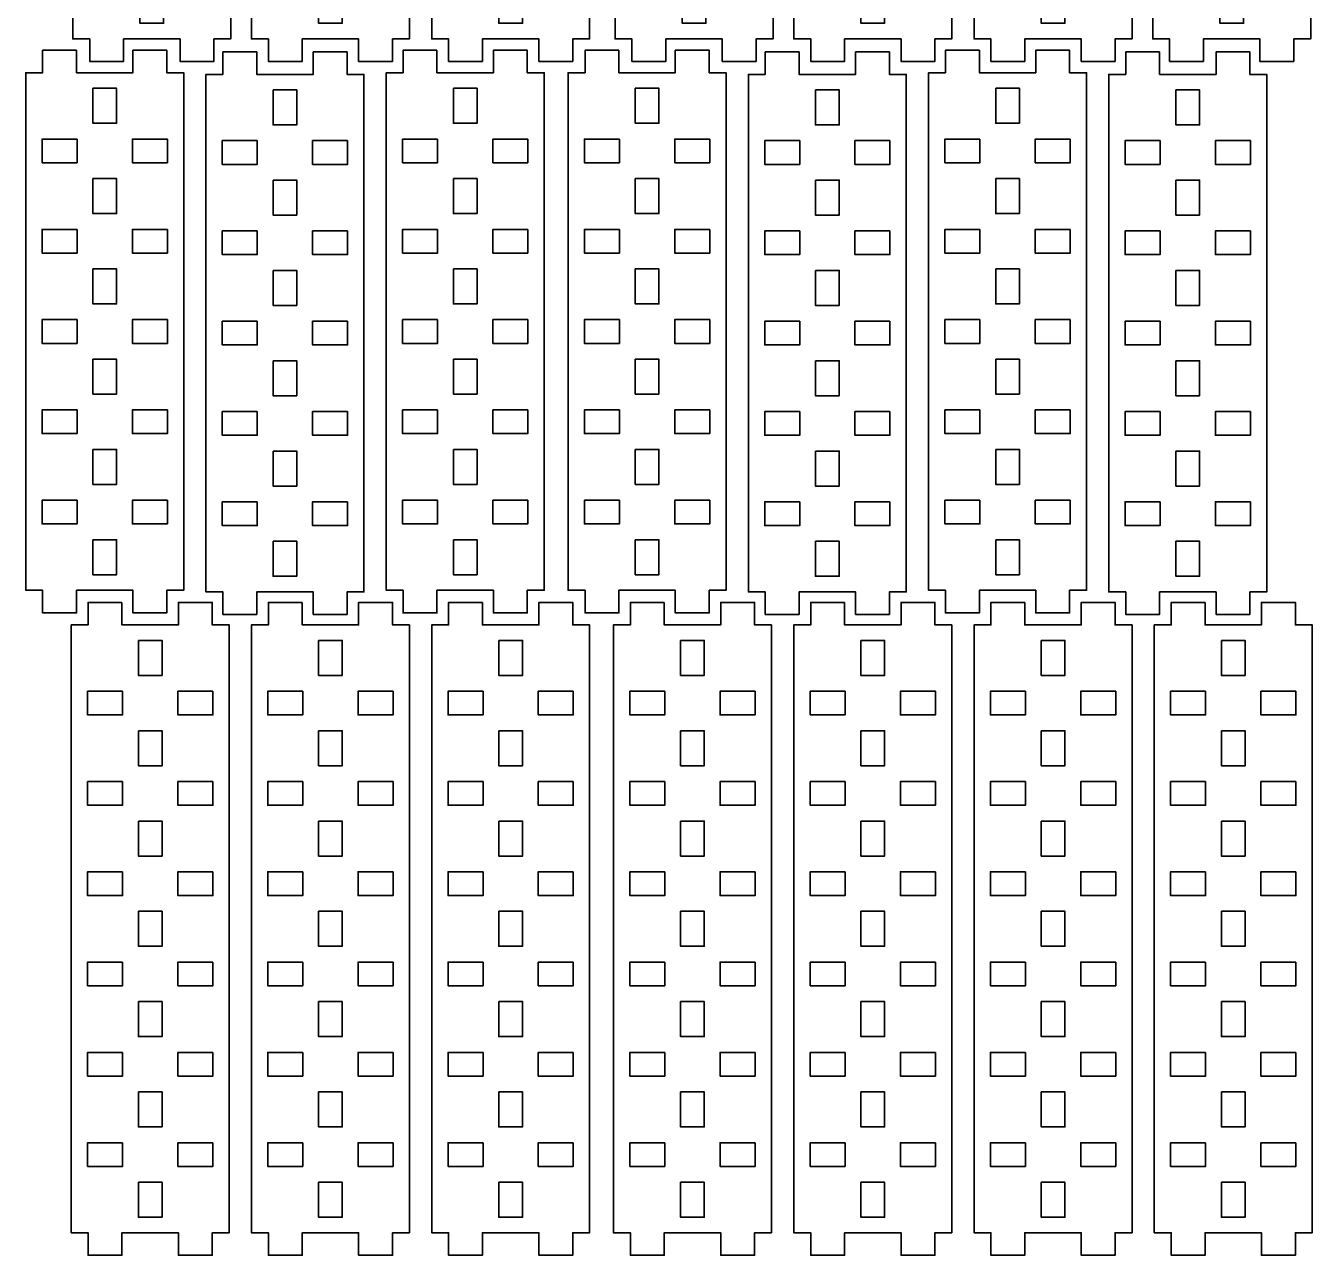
# Model space of a CAD drawing. Header units: inches. Extents: x 0 to 23.8, y 0 to 21.9.
# Drawn here: x 0 to 11.4, y 0.14 to 11.04 of the extents above; entities that cross this region are included whole.
import ezdxf

# ---------------------------------------------------------------- set-up
doc = ezdxf.new("R2010")
doc.units = ezdxf.units.IN
doc.header["$MEASUREMENT"] = 0
doc.layers.add('Layer 1', color=7, linetype='Continuous')

# ---------------------------------------------------------------- blocks, each defined once
blk = doc.blocks.new('block 11')
at = {"layer": 'Layer 1', "color": 7, "lineweight": 35, "true_color": 0xffffff}
for points in [[(10.595, 5.592), (10.805, 5.592), (10.805, 5.282), (10.595, 5.282), (10.595, 5.592)], [(10.455, 5.142), (10.455, 4.932), (10.145, 4.932), (10.145, 5.142), (10.455, 5.142)], [(11.255, 5.142), (11.255, 4.932), (10.945, 4.932), (10.945, 5.142), (11.255, 5.142)], [(10.595, 4.792), (10.805, 4.792), (10.805, 4.482), (10.595, 4.482), (10.595, 4.792)], [(10.455, 4.342), (10.455, 4.132), (10.145, 4.132), (10.145, 4.342), (10.455, 4.342)], [(11.255, 4.342), (11.255, 4.132), (10.945, 4.132), (10.945, 4.342), (11.255, 4.342)], [(10.595, 3.992), (10.805, 3.992), (10.805, 3.682), (10.595, 3.682), (10.595, 3.992)], [(10.455, 3.542), (10.455, 3.332), (10.145, 3.332), (10.145, 3.542), (10.455, 3.542)], [(11.255, 3.542), (11.255, 3.332), (10.945, 3.332), (10.945, 3.542), (11.255, 3.542)], [(10.595, 3.192), (10.805, 3.192), (10.805, 2.882), (10.595, 2.882), (10.595, 3.192)], [(10.455, 2.742), (10.455, 2.532), (10.145, 2.532), (10.145, 2.742), (10.455, 2.742)], [(11.255, 2.742), (11.255, 2.532), (10.945, 2.532), (10.945, 2.742), (11.255, 2.742)], [(10.595, 2.392), (10.805, 2.392), (10.805, 2.082), (10.595, 2.082), (10.595, 2.392)], [(10.455, 1.942), (10.455, 1.732), (10.145, 1.732), (10.145, 1.942), (10.455, 1.942)], [(11.255, 1.942), (11.255, 1.732), (10.945, 1.732), (10.945, 1.942), (11.255, 1.942)], [(10.595, 1.592), (10.805, 1.592), (10.805, 1.282), (10.595, 1.282), (10.595, 1.592)], [(10.455, 1.142), (10.455, 0.932), (10.145, 0.932), (10.145, 1.142), (10.455, 1.142)], [(11.255, 1.142), (11.255, 0.932), (10.945, 0.932), (10.945, 1.142), (11.255, 1.142)], [(10.595, 0.792), (10.805, 0.792), (10.805, 0.482), (10.595, 0.482), (10.595, 0.792)]]:
    blk.add_lwpolyline(points, dxfattribs=at)
blk = doc.blocks.new('block 10')
at = {"layer": 'Layer 1', "color": 7, "lineweight": 35, "true_color": 0xffffff}
blk.add_lwpolyline([(10.45, 5.929), (10.15, 5.929), (10.15, 5.729), (10, 5.729), (10, 0.344), (10.15, 0.344), (10.15, 0.144), (10.45, 0.144), (10.45, 0.344), (10.95, 0.344), (10.95, 0.144), (11.25, 0.144), (11.25, 0.344), (11.4, 0.344), (11.4, 5.729), (11.25, 5.729), (11.25, 5.929), (10.95, 5.929), (10.95, 5.729), (10.45, 5.729), (10.45, 5.929)], dxfattribs=at)
at = {"layer": 'Layer 1'}
blk.add_blockref('block 11', (0, 0), dxfattribs=at)
blk = doc.blocks.new('block 13')
at = {"layer": 'Layer 1', "color": 7, "lineweight": 35, "true_color": 0xffffff}
for points in [[(10.192, 10.47), (10.402, 10.47), (10.402, 10.16), (10.192, 10.16), (10.192, 10.47)], [(10.052, 10.02), (10.052, 9.81), (9.742, 9.81), (9.742, 10.02), (10.052, 10.02)], [(10.852, 10.02), (10.852, 9.81), (10.542, 9.81), (10.542, 10.02), (10.852, 10.02)], [(10.192, 9.67), (10.402, 9.67), (10.402, 9.36), (10.192, 9.36), (10.192, 9.67)], [(10.052, 9.22), (10.052, 9.01), (9.742, 9.01), (9.742, 9.22), (10.052, 9.22)], [(10.852, 9.22), (10.852, 9.01), (10.542, 9.01), (10.542, 9.22), (10.852, 9.22)], [(10.192, 8.87), (10.402, 8.87), (10.402, 8.56), (10.192, 8.56), (10.192, 8.87)], [(10.052, 8.42), (10.052, 8.21), (9.742, 8.21), (9.742, 8.42), (10.052, 8.42)], [(10.852, 8.42), (10.852, 8.21), (10.542, 8.21), (10.542, 8.42), (10.852, 8.42)], [(10.192, 8.07), (10.402, 8.07), (10.402, 7.76), (10.192, 7.76), (10.192, 8.07)], [(10.052, 7.62), (10.052, 7.41), (9.742, 7.41), (9.742, 7.62), (10.052, 7.62)], [(10.852, 7.62), (10.852, 7.41), (10.542, 7.41), (10.542, 7.62), (10.852, 7.62)], [(10.192, 7.27), (10.402, 7.27), (10.402, 6.96), (10.192, 6.96), (10.192, 7.27)], [(10.052, 6.82), (10.052, 6.61), (9.742, 6.61), (9.742, 6.82), (10.052, 6.82)], [(10.852, 6.82), (10.852, 6.61), (10.542, 6.61), (10.542, 6.82), (10.852, 6.82)], [(10.192, 6.47), (10.402, 6.47), (10.402, 6.16), (10.192, 6.16), (10.192, 6.47)]]:
    blk.add_lwpolyline(points, dxfattribs=at)
blk = doc.blocks.new('block 12')
at = {"layer": 'Layer 1', "color": 7, "lineweight": 35, "true_color": 0xffffff}
blk.add_lwpolyline([(10.047, 10.807), (9.747, 10.807), (9.747, 10.607), (9.597, 10.607), (9.597, 6.022), (9.747, 6.022), (9.747, 5.822), (10.047, 5.822), (10.047, 6.022), (10.547, 6.022), (10.547, 5.822), (10.847, 5.822), (10.847, 6.022), (10.997, 6.022), (10.997, 10.607), (10.847, 10.607), (10.847, 10.807), (10.547, 10.807), (10.547, 10.607), (10.047, 10.607), (10.047, 10.807)], dxfattribs=at)
at = {"layer": 'Layer 1'}
blk.add_blockref('block 13', (0, 0), dxfattribs=at)
blk = doc.blocks.new('block 15')
at = {"layer": 'Layer 1', "color": 7, "lineweight": 35, "true_color": 0xffffff}
for points in [[(10.581, 14.57), (10.791, 14.57), (10.791, 14.26), (10.581, 14.26), (10.581, 14.57)], [(10.441, 14.12), (10.441, 13.91), (10.131, 13.91), (10.131, 14.12), (10.441, 14.12)], [(11.241, 14.12), (11.241, 13.91), (10.931, 13.91), (10.931, 14.12), (11.241, 14.12)], [(10.581, 13.77), (10.791, 13.77), (10.791, 13.46), (10.581, 13.46), (10.581, 13.77)], [(10.441, 13.32), (10.441, 13.11), (10.131, 13.11), (10.131, 13.32), (10.441, 13.32)], [(11.241, 13.32), (11.241, 13.11), (10.931, 13.11), (10.931, 13.32), (11.241, 13.32)], [(10.581, 12.97), (10.791, 12.97), (10.791, 12.66), (10.581, 12.66), (10.581, 12.97)], [(10.441, 12.52), (10.441, 12.31), (10.131, 12.31), (10.131, 12.52), (10.441, 12.52)], [(11.241, 12.52), (11.241, 12.31), (10.931, 12.31), (10.931, 12.52), (11.241, 12.52)], [(10.581, 12.17), (10.791, 12.17), (10.791, 11.86), (10.581, 11.86), (10.581, 12.17)], [(10.441, 11.72), (10.441, 11.51), (10.131, 11.51), (10.131, 11.72), (10.441, 11.72)], [(11.241, 11.72), (11.241, 11.51), (10.931, 11.51), (10.931, 11.72), (11.241, 11.72)], [(10.581, 11.37), (10.791, 11.37), (10.791, 11.06), (10.581, 11.06), (10.581, 11.37)]]:
    blk.add_lwpolyline(points, dxfattribs=at)
blk = doc.blocks.new('block 14')
at = {"layer": 'Layer 1', "color": 7, "lineweight": 35, "true_color": 0xffffff}
blk.add_lwpolyline([(10.436, 14.907), (10.136, 14.907), (10.136, 14.707), (9.986, 14.707), (9.986, 10.922), (10.136, 10.922), (10.136, 10.722), (10.436, 10.722), (10.436, 10.922), (10.936, 10.922), (10.936, 10.722), (11.236, 10.722), (11.236, 10.922), (11.386, 10.922), (11.386, 14.707), (11.236, 14.707), (11.236, 14.907), (10.936, 14.907), (10.936, 14.707), (10.436, 14.707), (10.436, 14.907)], dxfattribs=at)
at = {"layer": 'Layer 1'}
blk.add_blockref('block 15', (0, 0), dxfattribs=at)
blk = doc.blocks.new('block 25')
at = {"layer": 'Layer 1', "color": 7, "lineweight": 35, "true_color": 0xffffff}
for points in [[(8.998, 5.592), (9.208, 5.592), (9.208, 5.282), (8.998, 5.282), (8.998, 5.592)], [(8.858, 5.142), (8.858, 4.932), (8.548, 4.932), (8.548, 5.142), (8.858, 5.142)], [(9.658, 5.142), (9.658, 4.932), (9.348, 4.932), (9.348, 5.142), (9.658, 5.142)], [(8.998, 4.792), (9.208, 4.792), (9.208, 4.482), (8.998, 4.482), (8.998, 4.792)], [(8.858, 4.342), (8.858, 4.132), (8.548, 4.132), (8.548, 4.342), (8.858, 4.342)], [(9.658, 4.342), (9.658, 4.132), (9.348, 4.132), (9.348, 4.342), (9.658, 4.342)], [(8.998, 3.992), (9.208, 3.992), (9.208, 3.682), (8.998, 3.682), (8.998, 3.992)], [(8.858, 3.542), (8.858, 3.332), (8.548, 3.332), (8.548, 3.542), (8.858, 3.542)], [(9.658, 3.542), (9.658, 3.332), (9.348, 3.332), (9.348, 3.542), (9.658, 3.542)], [(8.998, 3.192), (9.208, 3.192), (9.208, 2.882), (8.998, 2.882), (8.998, 3.192)], [(8.858, 2.742), (8.858, 2.532), (8.548, 2.532), (8.548, 2.742), (8.858, 2.742)], [(9.658, 2.742), (9.658, 2.532), (9.348, 2.532), (9.348, 2.742), (9.658, 2.742)], [(8.998, 2.392), (9.208, 2.392), (9.208, 2.082), (8.998, 2.082), (8.998, 2.392)], [(8.858, 1.942), (8.858, 1.732), (8.548, 1.732), (8.548, 1.942), (8.858, 1.942)], [(9.658, 1.942), (9.658, 1.732), (9.348, 1.732), (9.348, 1.942), (9.658, 1.942)], [(8.998, 1.592), (9.208, 1.592), (9.208, 1.282), (8.998, 1.282), (8.998, 1.592)], [(8.858, 1.142), (8.858, 0.932), (8.548, 0.932), (8.548, 1.142), (8.858, 1.142)], [(9.658, 1.142), (9.658, 0.932), (9.348, 0.932), (9.348, 1.142), (9.658, 1.142)], [(8.998, 0.792), (9.208, 0.792), (9.208, 0.482), (8.998, 0.482), (8.998, 0.792)]]:
    blk.add_lwpolyline(points, dxfattribs=at)
blk = doc.blocks.new('block 24')
at = {"layer": 'Layer 1', "color": 7, "lineweight": 35, "true_color": 0xffffff}
blk.add_lwpolyline([(8.853, 5.929), (8.553, 5.929), (8.553, 5.729), (8.403, 5.729), (8.403, 0.344), (8.553, 0.344), (8.553, 0.144), (8.853, 0.144), (8.853, 0.344), (9.353, 0.344), (9.353, 0.144), (9.653, 0.144), (9.653, 0.344), (9.803, 0.344), (9.803, 5.729), (9.653, 5.729), (9.653, 5.929), (9.353, 5.929), (9.353, 5.729), (8.853, 5.729), (8.853, 5.929)], dxfattribs=at)
at = {"layer": 'Layer 1'}
blk.add_blockref('block 25', (0, 0), dxfattribs=at)
blk = doc.blocks.new('block 27')
at = {"layer": 'Layer 1', "color": 7, "lineweight": 35, "true_color": 0xffffff}
for points in [[(8.595, 10.484), (8.805, 10.484), (8.805, 10.174), (8.595, 10.174), (8.595, 10.484)], [(8.455, 10.034), (8.455, 9.824), (8.145, 9.824), (8.145, 10.034), (8.455, 10.034)], [(9.255, 10.034), (9.255, 9.824), (8.945, 9.824), (8.945, 10.034), (9.255, 10.034)], [(8.595, 9.684), (8.805, 9.684), (8.805, 9.374), (8.595, 9.374), (8.595, 9.684)], [(8.455, 9.234), (8.455, 9.024), (8.145, 9.024), (8.145, 9.234), (8.455, 9.234)], [(9.255, 9.234), (9.255, 9.024), (8.945, 9.024), (8.945, 9.234), (9.255, 9.234)], [(8.595, 8.884), (8.805, 8.884), (8.805, 8.574), (8.595, 8.574), (8.595, 8.884)], [(8.455, 8.434), (8.455, 8.224), (8.145, 8.224), (8.145, 8.434), (8.455, 8.434)], [(9.255, 8.434), (9.255, 8.224), (8.945, 8.224), (8.945, 8.434), (9.255, 8.434)], [(8.595, 8.084), (8.805, 8.084), (8.805, 7.774), (8.595, 7.774), (8.595, 8.084)], [(8.455, 7.634), (8.455, 7.424), (8.145, 7.424), (8.145, 7.634), (8.455, 7.634)], [(9.255, 7.634), (9.255, 7.424), (8.945, 7.424), (8.945, 7.634), (9.255, 7.634)], [(8.595, 7.284), (8.805, 7.284), (8.805, 6.974), (8.595, 6.974), (8.595, 7.284)], [(8.455, 6.834), (8.455, 6.624), (8.145, 6.624), (8.145, 6.834), (8.455, 6.834)], [(9.255, 6.834), (9.255, 6.624), (8.945, 6.624), (8.945, 6.834), (9.255, 6.834)], [(8.595, 6.484), (8.805, 6.484), (8.805, 6.174), (8.595, 6.174), (8.595, 6.484)]]:
    blk.add_lwpolyline(points, dxfattribs=at)
blk = doc.blocks.new('block 26')
at = {"layer": 'Layer 1', "color": 7, "lineweight": 35, "true_color": 0xffffff}
blk.add_lwpolyline([(8.45, 10.821), (8.15, 10.821), (8.15, 10.621), (8, 10.621), (8, 6.036), (8.15, 6.036), (8.15, 5.836), (8.45, 5.836), (8.45, 6.036), (8.95, 6.036), (8.95, 5.836), (9.25, 5.836), (9.25, 6.036), (9.4, 6.036), (9.4, 10.621), (9.25, 10.621), (9.25, 10.821), (8.95, 10.821), (8.95, 10.621), (8.45, 10.621), (8.45, 10.821)], dxfattribs=at)
at = {"layer": 'Layer 1'}
blk.add_blockref('block 27', (0, 0), dxfattribs=at)
blk = doc.blocks.new('block 29')
at = {"layer": 'Layer 1', "color": 7, "lineweight": 35, "true_color": 0xffffff}
for points in [[(7.401, 5.592), (7.611, 5.592), (7.611, 5.282), (7.401, 5.282), (7.401, 5.592)], [(7.261, 5.142), (7.261, 4.932), (6.951, 4.932), (6.951, 5.142), (7.261, 5.142)], [(8.061, 5.142), (8.061, 4.932), (7.751, 4.932), (7.751, 5.142), (8.061, 5.142)], [(7.401, 4.792), (7.611, 4.792), (7.611, 4.482), (7.401, 4.482), (7.401, 4.792)], [(7.261, 4.342), (7.261, 4.132), (6.951, 4.132), (6.951, 4.342), (7.261, 4.342)], [(8.061, 4.342), (8.061, 4.132), (7.751, 4.132), (7.751, 4.342), (8.061, 4.342)], [(7.401, 3.992), (7.611, 3.992), (7.611, 3.682), (7.401, 3.682), (7.401, 3.992)], [(7.261, 3.542), (7.261, 3.332), (6.951, 3.332), (6.951, 3.542), (7.261, 3.542)], [(8.061, 3.542), (8.061, 3.332), (7.751, 3.332), (7.751, 3.542), (8.061, 3.542)], [(7.401, 3.192), (7.611, 3.192), (7.611, 2.882), (7.401, 2.882), (7.401, 3.192)], [(7.261, 2.742), (7.261, 2.532), (6.951, 2.532), (6.951, 2.742), (7.261, 2.742)], [(8.061, 2.742), (8.061, 2.532), (7.751, 2.532), (7.751, 2.742), (8.061, 2.742)], [(7.401, 2.392), (7.611, 2.392), (7.611, 2.082), (7.401, 2.082), (7.401, 2.392)], [(7.261, 1.942), (7.261, 1.732), (6.951, 1.732), (6.951, 1.942), (7.261, 1.942)], [(8.061, 1.942), (8.061, 1.732), (7.751, 1.732), (7.751, 1.942), (8.061, 1.942)], [(7.401, 1.592), (7.611, 1.592), (7.611, 1.282), (7.401, 1.282), (7.401, 1.592)], [(7.261, 1.142), (7.261, 0.932), (6.951, 0.932), (6.951, 1.142), (7.261, 1.142)], [(8.061, 1.142), (8.061, 0.932), (7.751, 0.932), (7.751, 1.142), (8.061, 1.142)], [(7.401, 0.792), (7.611, 0.792), (7.611, 0.482), (7.401, 0.482), (7.401, 0.792)]]:
    blk.add_lwpolyline(points, dxfattribs=at)
blk = doc.blocks.new('block 28')
at = {"layer": 'Layer 1', "color": 7, "lineweight": 35, "true_color": 0xffffff}
blk.add_lwpolyline([(7.256, 5.929), (6.956, 5.929), (6.956, 5.729), (6.806, 5.729), (6.806, 0.344), (6.956, 0.344), (6.956, 0.144), (7.256, 0.144), (7.256, 0.344), (7.756, 0.344), (7.756, 0.144), (8.056, 0.144), (8.056, 0.344), (8.206, 0.344), (8.206, 5.729), (8.056, 5.729), (8.056, 5.929), (7.756, 5.929), (7.756, 5.729), (7.256, 5.729), (7.256, 5.929)], dxfattribs=at)
at = {"layer": 'Layer 1'}
blk.add_blockref('block 29', (0, 0), dxfattribs=at)
blk = doc.blocks.new('block 31')
at = {"layer": 'Layer 1', "color": 7, "lineweight": 35, "true_color": 0xffffff}
for points in [[(6.998, 10.47), (7.208, 10.47), (7.208, 10.16), (6.998, 10.16), (6.998, 10.47)], [(6.858, 10.02), (6.858, 9.81), (6.548, 9.81), (6.548, 10.02), (6.858, 10.02)], [(7.658, 10.02), (7.658, 9.81), (7.348, 9.81), (7.348, 10.02), (7.658, 10.02)], [(6.998, 9.67), (7.208, 9.67), (7.208, 9.36), (6.998, 9.36), (6.998, 9.67)], [(6.858, 9.22), (6.858, 9.01), (6.548, 9.01), (6.548, 9.22), (6.858, 9.22)], [(7.658, 9.22), (7.658, 9.01), (7.348, 9.01), (7.348, 9.22), (7.658, 9.22)], [(6.998, 8.87), (7.208, 8.87), (7.208, 8.56), (6.998, 8.56), (6.998, 8.87)], [(6.858, 8.42), (6.858, 8.21), (6.548, 8.21), (6.548, 8.42), (6.858, 8.42)], [(7.658, 8.42), (7.658, 8.21), (7.348, 8.21), (7.348, 8.42), (7.658, 8.42)], [(6.998, 8.07), (7.208, 8.07), (7.208, 7.76), (6.998, 7.76), (6.998, 8.07)], [(6.858, 7.62), (6.858, 7.41), (6.548, 7.41), (6.548, 7.62), (6.858, 7.62)], [(7.658, 7.62), (7.658, 7.41), (7.348, 7.41), (7.348, 7.62), (7.658, 7.62)], [(6.998, 7.27), (7.208, 7.27), (7.208, 6.96), (6.998, 6.96), (6.998, 7.27)], [(6.858, 6.82), (6.858, 6.61), (6.548, 6.61), (6.548, 6.82), (6.858, 6.82)], [(7.658, 6.82), (7.658, 6.61), (7.348, 6.61), (7.348, 6.82), (7.658, 6.82)], [(6.998, 6.47), (7.208, 6.47), (7.208, 6.16), (6.998, 6.16), (6.998, 6.47)]]:
    blk.add_lwpolyline(points, dxfattribs=at)
blk = doc.blocks.new('block 30')
at = {"layer": 'Layer 1', "color": 7, "lineweight": 35, "true_color": 0xffffff}
blk.add_lwpolyline([(6.853, 10.807), (6.553, 10.807), (6.553, 10.607), (6.403, 10.607), (6.403, 6.022), (6.553, 6.022), (6.553, 5.822), (6.853, 5.822), (6.853, 6.022), (7.353, 6.022), (7.353, 5.822), (7.653, 5.822), (7.653, 6.022), (7.803, 6.022), (7.803, 10.607), (7.653, 10.607), (7.653, 10.807), (7.353, 10.807), (7.353, 10.607), (6.853, 10.607), (6.853, 10.807)], dxfattribs=at)
at = {"layer": 'Layer 1'}
blk.add_blockref('block 31', (0, 0), dxfattribs=at)
blk = doc.blocks.new('block 33')
at = {"layer": 'Layer 1', "color": 7, "lineweight": 35, "true_color": 0xffffff}
for points in [[(5.803, 5.592), (6.013, 5.592), (6.013, 5.282), (5.803, 5.282), (5.803, 5.592)], [(5.663, 5.142), (5.663, 4.932), (5.353, 4.932), (5.353, 5.142), (5.663, 5.142)], [(6.463, 5.142), (6.463, 4.932), (6.153, 4.932), (6.153, 5.142), (6.463, 5.142)], [(5.803, 4.792), (6.013, 4.792), (6.013, 4.482), (5.803, 4.482), (5.803, 4.792)], [(5.663, 4.342), (5.663, 4.132), (5.353, 4.132), (5.353, 4.342), (5.663, 4.342)], [(6.463, 4.342), (6.463, 4.132), (6.153, 4.132), (6.153, 4.342), (6.463, 4.342)], [(5.803, 3.992), (6.013, 3.992), (6.013, 3.682), (5.803, 3.682), (5.803, 3.992)], [(5.663, 3.542), (5.663, 3.332), (5.353, 3.332), (5.353, 3.542), (5.663, 3.542)], [(6.463, 3.542), (6.463, 3.332), (6.153, 3.332), (6.153, 3.542), (6.463, 3.542)], [(5.803, 3.192), (6.013, 3.192), (6.013, 2.882), (5.803, 2.882), (5.803, 3.192)], [(5.663, 2.742), (5.663, 2.532), (5.353, 2.532), (5.353, 2.742), (5.663, 2.742)], [(6.463, 2.742), (6.463, 2.532), (6.153, 2.532), (6.153, 2.742), (6.463, 2.742)], [(5.803, 2.392), (6.013, 2.392), (6.013, 2.082), (5.803, 2.082), (5.803, 2.392)], [(5.663, 1.942), (5.663, 1.732), (5.353, 1.732), (5.353, 1.942), (5.663, 1.942)], [(6.463, 1.942), (6.463, 1.732), (6.153, 1.732), (6.153, 1.942), (6.463, 1.942)], [(5.803, 1.592), (6.013, 1.592), (6.013, 1.282), (5.803, 1.282), (5.803, 1.592)], [(5.663, 1.142), (5.663, 0.932), (5.353, 0.932), (5.353, 1.142), (5.663, 1.142)], [(6.463, 1.142), (6.463, 0.932), (6.153, 0.932), (6.153, 1.142), (6.463, 1.142)], [(5.803, 0.792), (6.013, 0.792), (6.013, 0.482), (5.803, 0.482), (5.803, 0.792)]]:
    blk.add_lwpolyline(points, dxfattribs=at)
blk = doc.blocks.new('block 32')
at = {"layer": 'Layer 1', "color": 7, "lineweight": 35, "true_color": 0xffffff}
blk.add_lwpolyline([(5.658, 5.929), (5.358, 5.929), (5.358, 5.729), (5.208, 5.729), (5.208, 0.344), (5.358, 0.344), (5.358, 0.144), (5.658, 0.144), (5.658, 0.344), (6.158, 0.344), (6.158, 0.144), (6.458, 0.144), (6.458, 0.344), (6.608, 0.344), (6.608, 5.729), (6.458, 5.729), (6.458, 5.929), (6.158, 5.929), (6.158, 5.729), (5.658, 5.729), (5.658, 5.929)], dxfattribs=at)
at = {"layer": 'Layer 1'}
blk.add_blockref('block 33', (0, 0), dxfattribs=at)
blk = doc.blocks.new('block 35')
at = {"layer": 'Layer 1', "color": 7, "lineweight": 35, "true_color": 0xffffff}
for points in [[(5.401, 10.484), (5.611, 10.484), (5.611, 10.174), (5.401, 10.174), (5.401, 10.484)], [(5.261, 10.034), (5.261, 9.824), (4.951, 9.824), (4.951, 10.034), (5.261, 10.034)], [(6.061, 10.034), (6.061, 9.824), (5.751, 9.824), (5.751, 10.034), (6.061, 10.034)], [(5.401, 9.684), (5.611, 9.684), (5.611, 9.374), (5.401, 9.374), (5.401, 9.684)], [(5.261, 9.234), (5.261, 9.024), (4.951, 9.024), (4.951, 9.234), (5.261, 9.234)], [(6.061, 9.234), (6.061, 9.024), (5.751, 9.024), (5.751, 9.234), (6.061, 9.234)], [(5.401, 8.884), (5.611, 8.884), (5.611, 8.574), (5.401, 8.574), (5.401, 8.884)], [(5.261, 8.434), (5.261, 8.224), (4.951, 8.224), (4.951, 8.434), (5.261, 8.434)], [(6.061, 8.434), (6.061, 8.224), (5.751, 8.224), (5.751, 8.434), (6.061, 8.434)], [(5.401, 8.084), (5.611, 8.084), (5.611, 7.774), (5.401, 7.774), (5.401, 8.084)], [(5.261, 7.634), (5.261, 7.424), (4.951, 7.424), (4.951, 7.634), (5.261, 7.634)], [(6.061, 7.634), (6.061, 7.424), (5.751, 7.424), (5.751, 7.634), (6.061, 7.634)], [(5.401, 7.284), (5.611, 7.284), (5.611, 6.974), (5.401, 6.974), (5.401, 7.284)], [(5.261, 6.834), (5.261, 6.624), (4.951, 6.624), (4.951, 6.834), (5.261, 6.834)], [(6.061, 6.834), (6.061, 6.624), (5.751, 6.624), (5.751, 6.834), (6.061, 6.834)], [(5.401, 6.484), (5.611, 6.484), (5.611, 6.174), (5.401, 6.174), (5.401, 6.484)]]:
    blk.add_lwpolyline(points, dxfattribs=at)
blk = doc.blocks.new('block 34')
at = {"layer": 'Layer 1', "color": 7, "lineweight": 35, "true_color": 0xffffff}
blk.add_lwpolyline([(5.256, 10.821), (4.956, 10.821), (4.956, 10.621), (4.806, 10.621), (4.806, 6.036), (4.956, 6.036), (4.956, 5.836), (5.256, 5.836), (5.256, 6.036), (5.756, 6.036), (5.756, 5.836), (6.056, 5.836), (6.056, 6.036), (6.206, 6.036), (6.206, 10.621), (6.056, 10.621), (6.056, 10.821), (5.756, 10.821), (5.756, 10.621), (5.256, 10.621), (5.256, 10.821)], dxfattribs=at)
at = {"layer": 'Layer 1'}
blk.add_blockref('block 35', (0, 0), dxfattribs=at)
blk = doc.blocks.new('block 37')
at = {"layer": 'Layer 1', "color": 7, "lineweight": 35, "true_color": 0xffffff}
for points in [[(8.998, 14.57), (9.208, 14.57), (9.208, 14.26), (8.998, 14.26), (8.998, 14.57)], [(8.858, 14.12), (8.858, 13.91), (8.548, 13.91), (8.548, 14.12), (8.858, 14.12)], [(9.658, 14.12), (9.658, 13.91), (9.348, 13.91), (9.348, 14.12), (9.658, 14.12)], [(8.998, 13.77), (9.208, 13.77), (9.208, 13.46), (8.998, 13.46), (8.998, 13.77)], [(8.858, 13.32), (8.858, 13.11), (8.548, 13.11), (8.548, 13.32), (8.858, 13.32)], [(9.658, 13.32), (9.658, 13.11), (9.348, 13.11), (9.348, 13.32), (9.658, 13.32)], [(8.998, 12.97), (9.208, 12.97), (9.208, 12.66), (8.998, 12.66), (8.998, 12.97)], [(8.858, 12.52), (8.858, 12.31), (8.548, 12.31), (8.548, 12.52), (8.858, 12.52)], [(9.658, 12.52), (9.658, 12.31), (9.348, 12.31), (9.348, 12.52), (9.658, 12.52)], [(8.998, 12.17), (9.208, 12.17), (9.208, 11.86), (8.998, 11.86), (8.998, 12.17)], [(8.858, 11.72), (8.858, 11.51), (8.548, 11.51), (8.548, 11.72), (8.858, 11.72)], [(9.658, 11.72), (9.658, 11.51), (9.348, 11.51), (9.348, 11.72), (9.658, 11.72)], [(8.998, 11.37), (9.208, 11.37), (9.208, 11.06), (8.998, 11.06), (8.998, 11.37)]]:
    blk.add_lwpolyline(points, dxfattribs=at)
blk = doc.blocks.new('block 36')
at = {"layer": 'Layer 1', "color": 7, "lineweight": 35, "true_color": 0xffffff}
blk.add_lwpolyline([(8.853, 14.907), (8.553, 14.907), (8.553, 14.707), (8.403, 14.707), (8.403, 10.922), (8.553, 10.922), (8.553, 10.722), (8.853, 10.722), (8.853, 10.922), (9.353, 10.922), (9.353, 10.722), (9.653, 10.722), (9.653, 10.922), (9.803, 10.922), (9.803, 14.707), (9.653, 14.707), (9.653, 14.907), (9.353, 14.907), (9.353, 14.707), (8.853, 14.707), (8.853, 14.907)], dxfattribs=at)
at = {"layer": 'Layer 1'}
blk.add_blockref('block 37', (0, 0), dxfattribs=at)
blk = doc.blocks.new('block 43')
at = {"layer": 'Layer 1', "color": 7, "lineweight": 35, "true_color": 0xffffff}
for points in [[(7.401, 14.57), (7.611, 14.57), (7.611, 14.26), (7.401, 14.26), (7.401, 14.57)], [(7.261, 14.12), (7.261, 13.91), (6.951, 13.91), (6.951, 14.12), (7.261, 14.12)], [(8.061, 14.12), (8.061, 13.91), (7.751, 13.91), (7.751, 14.12), (8.061, 14.12)], [(7.401, 13.77), (7.611, 13.77), (7.611, 13.46), (7.401, 13.46), (7.401, 13.77)], [(7.261, 13.32), (7.261, 13.11), (6.951, 13.11), (6.951, 13.32), (7.261, 13.32)], [(8.061, 13.32), (8.061, 13.11), (7.751, 13.11), (7.751, 13.32), (8.061, 13.32)], [(7.401, 12.97), (7.611, 12.97), (7.611, 12.66), (7.401, 12.66), (7.401, 12.97)], [(7.261, 12.52), (7.261, 12.31), (6.951, 12.31), (6.951, 12.52), (7.261, 12.52)], [(8.061, 12.52), (8.061, 12.31), (7.751, 12.31), (7.751, 12.52), (8.061, 12.52)], [(7.401, 12.17), (7.611, 12.17), (7.611, 11.86), (7.401, 11.86), (7.401, 12.17)], [(7.261, 11.72), (7.261, 11.51), (6.951, 11.51), (6.951, 11.72), (7.261, 11.72)], [(8.061, 11.72), (8.061, 11.51), (7.751, 11.51), (7.751, 11.72), (8.061, 11.72)], [(7.401, 11.37), (7.611, 11.37), (7.611, 11.06), (7.401, 11.06), (7.401, 11.37)]]:
    blk.add_lwpolyline(points, dxfattribs=at)
blk = doc.blocks.new('block 42')
at = {"layer": 'Layer 1', "color": 7, "lineweight": 35, "true_color": 0xffffff}
blk.add_lwpolyline([(7.256, 14.907), (6.956, 14.907), (6.956, 14.707), (6.806, 14.707), (6.806, 10.922), (6.956, 10.922), (6.956, 10.722), (7.256, 10.722), (7.256, 10.922), (7.756, 10.922), (7.756, 10.722), (8.056, 10.722), (8.056, 10.922), (8.206, 10.922), (8.206, 14.707), (8.056, 14.707), (8.056, 14.907), (7.756, 14.907), (7.756, 14.707), (7.256, 14.707), (7.256, 14.907)], dxfattribs=at)
at = {"layer": 'Layer 1'}
blk.add_blockref('block 43', (0, 0), dxfattribs=at)
blk = doc.blocks.new('block 49')
at = {"layer": 'Layer 1', "color": 7, "lineweight": 35, "true_color": 0xffffff}
for points in [[(5.817, 14.57), (6.027, 14.57), (6.027, 14.26), (5.817, 14.26), (5.817, 14.57)], [(5.677, 14.12), (5.677, 13.91), (5.367, 13.91), (5.367, 14.12), (5.677, 14.12)], [(6.477, 14.12), (6.477, 13.91), (6.167, 13.91), (6.167, 14.12), (6.477, 14.12)], [(5.817, 13.77), (6.027, 13.77), (6.027, 13.46), (5.817, 13.46), (5.817, 13.77)], [(5.677, 13.32), (5.677, 13.11), (5.367, 13.11), (5.367, 13.32), (5.677, 13.32)], [(6.477, 13.32), (6.477, 13.11), (6.167, 13.11), (6.167, 13.32), (6.477, 13.32)], [(5.817, 12.97), (6.027, 12.97), (6.027, 12.66), (5.817, 12.66), (5.817, 12.97)], [(5.677, 12.52), (5.677, 12.31), (5.367, 12.31), (5.367, 12.52), (5.677, 12.52)], [(6.477, 12.52), (6.477, 12.31), (6.167, 12.31), (6.167, 12.52), (6.477, 12.52)], [(5.817, 12.17), (6.027, 12.17), (6.027, 11.86), (5.817, 11.86), (5.817, 12.17)], [(5.677, 11.72), (5.677, 11.51), (5.367, 11.51), (5.367, 11.72), (5.677, 11.72)], [(6.477, 11.72), (6.477, 11.51), (6.167, 11.51), (6.167, 11.72), (6.477, 11.72)], [(5.817, 11.37), (6.027, 11.37), (6.027, 11.06), (5.817, 11.06), (5.817, 11.37)]]:
    blk.add_lwpolyline(points, dxfattribs=at)
blk = doc.blocks.new('block 48')
at = {"layer": 'Layer 1', "color": 7, "lineweight": 35, "true_color": 0xffffff}
blk.add_lwpolyline([(5.672, 14.907), (5.372, 14.907), (5.372, 14.707), (5.222, 14.707), (5.222, 10.922), (5.372, 10.922), (5.372, 10.722), (5.672, 10.722), (5.672, 10.922), (6.172, 10.922), (6.172, 10.722), (6.472, 10.722), (6.472, 10.922), (6.622, 10.922), (6.622, 14.707), (6.472, 14.707), (6.472, 14.907), (6.172, 14.907), (6.172, 14.707), (5.672, 14.707), (5.672, 14.907)], dxfattribs=at)
at = {"layer": 'Layer 1'}
blk.add_blockref('block 49', (0, 0), dxfattribs=at)
blk = doc.blocks.new('block 55')
at = {"layer": 'Layer 1', "color": 7, "lineweight": 35, "true_color": 0xffffff}
for points in [[(4.192, 5.592), (4.402, 5.592), (4.402, 5.282), (4.192, 5.282), (4.192, 5.592)], [(4.052, 5.142), (4.052, 4.932), (3.742, 4.932), (3.742, 5.142), (4.052, 5.142)], [(4.852, 5.142), (4.852, 4.932), (4.542, 4.932), (4.542, 5.142), (4.852, 5.142)], [(4.192, 4.792), (4.402, 4.792), (4.402, 4.482), (4.192, 4.482), (4.192, 4.792)], [(4.052, 4.342), (4.052, 4.132), (3.742, 4.132), (3.742, 4.342), (4.052, 4.342)], [(4.852, 4.342), (4.852, 4.132), (4.542, 4.132), (4.542, 4.342), (4.852, 4.342)], [(4.192, 3.992), (4.402, 3.992), (4.402, 3.682), (4.192, 3.682), (4.192, 3.992)], [(4.052, 3.542), (4.052, 3.332), (3.742, 3.332), (3.742, 3.542), (4.052, 3.542)], [(4.852, 3.542), (4.852, 3.332), (4.542, 3.332), (4.542, 3.542), (4.852, 3.542)], [(4.192, 3.192), (4.402, 3.192), (4.402, 2.882), (4.192, 2.882), (4.192, 3.192)], [(4.052, 2.742), (4.052, 2.532), (3.742, 2.532), (3.742, 2.742), (4.052, 2.742)], [(4.852, 2.742), (4.852, 2.532), (4.542, 2.532), (4.542, 2.742), (4.852, 2.742)], [(4.192, 2.392), (4.402, 2.392), (4.402, 2.082), (4.192, 2.082), (4.192, 2.392)], [(4.052, 1.942), (4.052, 1.732), (3.742, 1.732), (3.742, 1.942), (4.052, 1.942)], [(4.852, 1.942), (4.852, 1.732), (4.542, 1.732), (4.542, 1.942), (4.852, 1.942)], [(4.192, 1.592), (4.402, 1.592), (4.402, 1.282), (4.192, 1.282), (4.192, 1.592)], [(4.052, 1.142), (4.052, 0.932), (3.742, 0.932), (3.742, 1.142), (4.052, 1.142)], [(4.852, 1.142), (4.852, 0.932), (4.542, 0.932), (4.542, 1.142), (4.852, 1.142)], [(4.192, 0.792), (4.402, 0.792), (4.402, 0.482), (4.192, 0.482), (4.192, 0.792)]]:
    blk.add_lwpolyline(points, dxfattribs=at)
blk = doc.blocks.new('block 54')
at = {"layer": 'Layer 1', "color": 7, "lineweight": 35, "true_color": 0xffffff}
blk.add_lwpolyline([(4.047, 5.929), (3.747, 5.929), (3.747, 5.729), (3.597, 5.729), (3.597, 0.344), (3.747, 0.344), (3.747, 0.144), (4.047, 0.144), (4.047, 0.344), (4.547, 0.344), (4.547, 0.144), (4.847, 0.144), (4.847, 0.344), (4.997, 0.344), (4.997, 5.729), (4.847, 5.729), (4.847, 5.929), (4.547, 5.929), (4.547, 5.729), (4.047, 5.729), (4.047, 5.929)], dxfattribs=at)
at = {"layer": 'Layer 1'}
blk.add_blockref('block 55', (0, 0), dxfattribs=at)
blk = doc.blocks.new('block 57')
at = {"layer": 'Layer 1', "color": 7, "lineweight": 35, "true_color": 0xffffff}
for points in [[(3.789, 10.484), (3.999, 10.484), (3.999, 10.174), (3.789, 10.174), (3.789, 10.484)], [(3.649, 10.034), (3.649, 9.824), (3.339, 9.824), (3.339, 10.034), (3.649, 10.034)], [(4.449, 10.034), (4.449, 9.824), (4.139, 9.824), (4.139, 10.034), (4.449, 10.034)], [(3.789, 9.684), (3.999, 9.684), (3.999, 9.374), (3.789, 9.374), (3.789, 9.684)], [(3.649, 9.234), (3.649, 9.024), (3.339, 9.024), (3.339, 9.234), (3.649, 9.234)], [(4.449, 9.234), (4.449, 9.024), (4.139, 9.024), (4.139, 9.234), (4.449, 9.234)], [(3.789, 8.884), (3.999, 8.884), (3.999, 8.574), (3.789, 8.574), (3.789, 8.884)], [(3.649, 8.434), (3.649, 8.224), (3.339, 8.224), (3.339, 8.434), (3.649, 8.434)], [(4.449, 8.434), (4.449, 8.224), (4.139, 8.224), (4.139, 8.434), (4.449, 8.434)], [(3.789, 8.084), (3.999, 8.084), (3.999, 7.774), (3.789, 7.774), (3.789, 8.084)], [(3.649, 7.634), (3.649, 7.424), (3.339, 7.424), (3.339, 7.634), (3.649, 7.634)], [(4.449, 7.634), (4.449, 7.424), (4.139, 7.424), (4.139, 7.634), (4.449, 7.634)], [(3.789, 7.284), (3.999, 7.284), (3.999, 6.974), (3.789, 6.974), (3.789, 7.284)], [(3.649, 6.834), (3.649, 6.624), (3.339, 6.624), (3.339, 6.834), (3.649, 6.834)], [(4.449, 6.834), (4.449, 6.624), (4.139, 6.624), (4.139, 6.834), (4.449, 6.834)], [(3.789, 6.484), (3.999, 6.484), (3.999, 6.174), (3.789, 6.174), (3.789, 6.484)]]:
    blk.add_lwpolyline(points, dxfattribs=at)
blk = doc.blocks.new('block 56')
at = {"layer": 'Layer 1', "color": 7, "lineweight": 35, "true_color": 0xffffff}
blk.add_lwpolyline([(3.644, 10.821), (3.344, 10.821), (3.344, 10.621), (3.194, 10.621), (3.194, 6.036), (3.344, 6.036), (3.344, 5.836), (3.644, 5.836), (3.644, 6.036), (4.144, 6.036), (4.144, 5.836), (4.444, 5.836), (4.444, 6.036), (4.594, 6.036), (4.594, 10.621), (4.444, 10.621), (4.444, 10.821), (4.144, 10.821), (4.144, 10.621), (3.644, 10.621), (3.644, 10.821)], dxfattribs=at)
at = {"layer": 'Layer 1'}
blk.add_blockref('block 57', (0, 0), dxfattribs=at)
blk = doc.blocks.new('block 59')
at = {"layer": 'Layer 1', "color": 7, "lineweight": 35, "true_color": 0xffffff}
for points in [[(2.595, 5.592), (2.805, 5.592), (2.805, 5.282), (2.595, 5.282), (2.595, 5.592)], [(2.455, 5.142), (2.455, 4.932), (2.145, 4.932), (2.145, 5.142), (2.455, 5.142)], [(3.255, 5.142), (3.255, 4.932), (2.945, 4.932), (2.945, 5.142), (3.255, 5.142)], [(2.595, 4.792), (2.805, 4.792), (2.805, 4.482), (2.595, 4.482), (2.595, 4.792)], [(2.455, 4.342), (2.455, 4.132), (2.145, 4.132), (2.145, 4.342), (2.455, 4.342)], [(3.255, 4.342), (3.255, 4.132), (2.945, 4.132), (2.945, 4.342), (3.255, 4.342)], [(2.595, 3.992), (2.805, 3.992), (2.805, 3.682), (2.595, 3.682), (2.595, 3.992)], [(2.455, 3.542), (2.455, 3.332), (2.145, 3.332), (2.145, 3.542), (2.455, 3.542)], [(3.255, 3.542), (3.255, 3.332), (2.945, 3.332), (2.945, 3.542), (3.255, 3.542)], [(2.595, 3.192), (2.805, 3.192), (2.805, 2.882), (2.595, 2.882), (2.595, 3.192)], [(2.455, 2.742), (2.455, 2.532), (2.145, 2.532), (2.145, 2.742), (2.455, 2.742)], [(3.255, 2.742), (3.255, 2.532), (2.945, 2.532), (2.945, 2.742), (3.255, 2.742)], [(2.595, 2.392), (2.805, 2.392), (2.805, 2.082), (2.595, 2.082), (2.595, 2.392)], [(2.455, 1.942), (2.455, 1.732), (2.145, 1.732), (2.145, 1.942), (2.455, 1.942)], [(3.255, 1.942), (3.255, 1.732), (2.945, 1.732), (2.945, 1.942), (3.255, 1.942)], [(2.595, 1.592), (2.805, 1.592), (2.805, 1.282), (2.595, 1.282), (2.595, 1.592)], [(2.455, 1.142), (2.455, 0.932), (2.145, 0.932), (2.145, 1.142), (2.455, 1.142)], [(3.255, 1.142), (3.255, 0.932), (2.945, 0.932), (2.945, 1.142), (3.255, 1.142)], [(2.595, 0.792), (2.805, 0.792), (2.805, 0.482), (2.595, 0.482), (2.595, 0.792)]]:
    blk.add_lwpolyline(points, dxfattribs=at)
blk = doc.blocks.new('block 58')
at = {"layer": 'Layer 1', "color": 7, "lineweight": 35, "true_color": 0xffffff}
blk.add_lwpolyline([(2.45, 5.929), (2.15, 5.929), (2.15, 5.729), (2, 5.729), (2, 0.344), (2.15, 0.344), (2.15, 0.144), (2.45, 0.144), (2.45, 0.344), (2.95, 0.344), (2.95, 0.144), (3.25, 0.144), (3.25, 0.344), (3.4, 0.344), (3.4, 5.729), (3.25, 5.729), (3.25, 5.929), (2.95, 5.929), (2.95, 5.729), (2.45, 5.729), (2.45, 5.929)], dxfattribs=at)
at = {"layer": 'Layer 1'}
blk.add_blockref('block 59', (0, 0), dxfattribs=at)
blk = doc.blocks.new('block 61')
at = {"layer": 'Layer 1', "color": 7, "lineweight": 35, "true_color": 0xffffff}
for points in [[(2.192, 10.47), (2.402, 10.47), (2.402, 10.16), (2.192, 10.16), (2.192, 10.47)], [(2.052, 10.02), (2.052, 9.81), (1.742, 9.81), (1.742, 10.02), (2.052, 10.02)], [(2.852, 10.02), (2.852, 9.81), (2.542, 9.81), (2.542, 10.02), (2.852, 10.02)], [(2.192, 9.67), (2.402, 9.67), (2.402, 9.36), (2.192, 9.36), (2.192, 9.67)], [(2.052, 9.22), (2.052, 9.01), (1.742, 9.01), (1.742, 9.22), (2.052, 9.22)], [(2.852, 9.22), (2.852, 9.01), (2.542, 9.01), (2.542, 9.22), (2.852, 9.22)], [(2.192, 8.87), (2.402, 8.87), (2.402, 8.56), (2.192, 8.56), (2.192, 8.87)], [(2.052, 8.42), (2.052, 8.21), (1.742, 8.21), (1.742, 8.42), (2.052, 8.42)], [(2.852, 8.42), (2.852, 8.21), (2.542, 8.21), (2.542, 8.42), (2.852, 8.42)], [(2.192, 8.07), (2.402, 8.07), (2.402, 7.76), (2.192, 7.76), (2.192, 8.07)], [(2.052, 7.62), (2.052, 7.41), (1.742, 7.41), (1.742, 7.62), (2.052, 7.62)], [(2.852, 7.62), (2.852, 7.41), (2.542, 7.41), (2.542, 7.62), (2.852, 7.62)], [(2.192, 7.27), (2.402, 7.27), (2.402, 6.96), (2.192, 6.96), (2.192, 7.27)], [(2.052, 6.82), (2.052, 6.61), (1.742, 6.61), (1.742, 6.82), (2.052, 6.82)], [(2.852, 6.82), (2.852, 6.61), (2.542, 6.61), (2.542, 6.82), (2.852, 6.82)], [(2.192, 6.47), (2.402, 6.47), (2.402, 6.16), (2.192, 6.16), (2.192, 6.47)]]:
    blk.add_lwpolyline(points, dxfattribs=at)
blk = doc.blocks.new('block 60')
at = {"layer": 'Layer 1', "color": 7, "lineweight": 35, "true_color": 0xffffff}
blk.add_lwpolyline([(2.047, 10.807), (1.747, 10.807), (1.747, 10.607), (1.597, 10.607), (1.597, 6.022), (1.747, 6.022), (1.747, 5.822), (2.047, 5.822), (2.047, 6.022), (2.547, 6.022), (2.547, 5.822), (2.847, 5.822), (2.847, 6.022), (2.997, 6.022), (2.997, 10.607), (2.847, 10.607), (2.847, 10.807), (2.547, 10.807), (2.547, 10.607), (2.047, 10.607), (2.047, 10.807)], dxfattribs=at)
at = {"layer": 'Layer 1'}
blk.add_blockref('block 61', (0, 0), dxfattribs=at)
blk = doc.blocks.new('block 63')
at = {"layer": 'Layer 1', "color": 7, "lineweight": 35, "true_color": 0xffffff}
for points in [[(0.998, 5.592), (1.208, 5.592), (1.208, 5.282), (0.998, 5.282), (0.998, 5.592)], [(0.858, 5.142), (0.858, 4.932), (0.548, 4.932), (0.548, 5.142), (0.858, 5.142)], [(1.658, 5.142), (1.658, 4.932), (1.348, 4.932), (1.348, 5.142), (1.658, 5.142)], [(0.998, 4.792), (1.208, 4.792), (1.208, 4.482), (0.998, 4.482), (0.998, 4.792)], [(0.858, 4.342), (0.858, 4.132), (0.548, 4.132), (0.548, 4.342), (0.858, 4.342)], [(1.658, 4.342), (1.658, 4.132), (1.348, 4.132), (1.348, 4.342), (1.658, 4.342)], [(0.998, 3.992), (1.208, 3.992), (1.208, 3.682), (0.998, 3.682), (0.998, 3.992)], [(0.858, 3.542), (0.858, 3.332), (0.548, 3.332), (0.548, 3.542), (0.858, 3.542)], [(1.658, 3.542), (1.658, 3.332), (1.348, 3.332), (1.348, 3.542), (1.658, 3.542)], [(0.998, 3.192), (1.208, 3.192), (1.208, 2.882), (0.998, 2.882), (0.998, 3.192)], [(0.858, 2.742), (0.858, 2.532), (0.548, 2.532), (0.548, 2.742), (0.858, 2.742)], [(1.658, 2.742), (1.658, 2.532), (1.348, 2.532), (1.348, 2.742), (1.658, 2.742)], [(0.998, 2.392), (1.208, 2.392), (1.208, 2.082), (0.998, 2.082), (0.998, 2.392)], [(0.858, 1.942), (0.858, 1.732), (0.548, 1.732), (0.548, 1.942), (0.858, 1.942)], [(1.658, 1.942), (1.658, 1.732), (1.348, 1.732), (1.348, 1.942), (1.658, 1.942)], [(0.998, 1.592), (1.208, 1.592), (1.208, 1.282), (0.998, 1.282), (0.998, 1.592)], [(0.858, 1.142), (0.858, 0.932), (0.548, 0.932), (0.548, 1.142), (0.858, 1.142)], [(1.658, 1.142), (1.658, 0.932), (1.348, 0.932), (1.348, 1.142), (1.658, 1.142)], [(0.998, 0.792), (1.208, 0.792), (1.208, 0.482), (0.998, 0.482), (0.998, 0.792)]]:
    blk.add_lwpolyline(points, dxfattribs=at)
blk = doc.blocks.new('block 62')
at = {"layer": 'Layer 1', "color": 7, "lineweight": 35, "true_color": 0xffffff}
blk.add_lwpolyline([(0.853, 5.929), (0.553, 5.929), (0.553, 5.729), (0.403, 5.729), (0.403, 0.344), (0.553, 0.344), (0.553, 0.144), (0.853, 0.144), (0.853, 0.344), (1.353, 0.344), (1.353, 0.144), (1.653, 0.144), (1.653, 0.344), (1.803, 0.344), (1.803, 5.729), (1.653, 5.729), (1.653, 5.929), (1.353, 5.929), (1.353, 5.729), (0.853, 5.729), (0.853, 5.929)], dxfattribs=at)
at = {"layer": 'Layer 1'}
blk.add_blockref('block 63', (0, 0), dxfattribs=at)
blk = doc.blocks.new('block 65')
at = {"layer": 'Layer 1', "color": 7, "lineweight": 35, "true_color": 0xffffff}
for points in [[(0.595, 10.484), (0.805, 10.484), (0.805, 10.174), (0.595, 10.174), (0.595, 10.484)], [(0.455, 10.034), (0.455, 9.824), (0.145, 9.824), (0.145, 10.034), (0.455, 10.034)], [(1.255, 10.034), (1.255, 9.824), (0.945, 9.824), (0.945, 10.034), (1.255, 10.034)], [(0.595, 9.684), (0.805, 9.684), (0.805, 9.374), (0.595, 9.374), (0.595, 9.684)], [(0.455, 9.234), (0.455, 9.024), (0.145, 9.024), (0.145, 9.234), (0.455, 9.234)], [(1.255, 9.234), (1.255, 9.024), (0.945, 9.024), (0.945, 9.234), (1.255, 9.234)], [(0.595, 8.884), (0.805, 8.884), (0.805, 8.574), (0.595, 8.574), (0.595, 8.884)], [(0.455, 8.434), (0.455, 8.224), (0.145, 8.224), (0.145, 8.434), (0.455, 8.434)], [(1.255, 8.434), (1.255, 8.224), (0.945, 8.224), (0.945, 8.434), (1.255, 8.434)], [(0.595, 8.084), (0.805, 8.084), (0.805, 7.774), (0.595, 7.774), (0.595, 8.084)], [(0.455, 7.634), (0.455, 7.424), (0.145, 7.424), (0.145, 7.634), (0.455, 7.634)], [(1.255, 7.634), (1.255, 7.424), (0.945, 7.424), (0.945, 7.634), (1.255, 7.634)], [(0.595, 7.284), (0.805, 7.284), (0.805, 6.974), (0.595, 6.974), (0.595, 7.284)], [(0.455, 6.834), (0.455, 6.624), (0.145, 6.624), (0.145, 6.834), (0.455, 6.834)], [(1.255, 6.834), (1.255, 6.624), (0.945, 6.624), (0.945, 6.834), (1.255, 6.834)], [(0.595, 6.484), (0.805, 6.484), (0.805, 6.174), (0.595, 6.174), (0.595, 6.484)]]:
    blk.add_lwpolyline(points, dxfattribs=at)
blk = doc.blocks.new('block 64')
at = {"layer": 'Layer 1', "color": 7, "lineweight": 35, "true_color": 0xffffff}
blk.add_lwpolyline([(0.45, 10.821), (0.15, 10.821), (0.15, 10.621), (0, 10.621), (0, 6.036), (0.15, 6.036), (0.15, 5.836), (0.45, 5.836), (0.45, 6.036), (0.95, 6.036), (0.95, 5.836), (1.25, 5.836), (1.25, 6.036), (1.4, 6.036), (1.4, 10.621), (1.25, 10.621), (1.25, 10.821), (0.95, 10.821), (0.95, 10.621), (0.45, 10.621), (0.45, 10.821)], dxfattribs=at)
at = {"layer": 'Layer 1'}
blk.add_blockref('block 65', (0, 0), dxfattribs=at)
blk = doc.blocks.new('block 67')
at = {"layer": 'Layer 1', "color": 7, "lineweight": 35, "true_color": 0xffffff}
for points in [[(4.192, 14.57), (4.402, 14.57), (4.402, 14.26), (4.192, 14.26), (4.192, 14.57)], [(4.052, 14.12), (4.052, 13.91), (3.742, 13.91), (3.742, 14.12), (4.052, 14.12)], [(4.852, 14.12), (4.852, 13.91), (4.542, 13.91), (4.542, 14.12), (4.852, 14.12)], [(4.192, 13.77), (4.402, 13.77), (4.402, 13.46), (4.192, 13.46), (4.192, 13.77)], [(4.052, 13.32), (4.052, 13.11), (3.742, 13.11), (3.742, 13.32), (4.052, 13.32)], [(4.852, 13.32), (4.852, 13.11), (4.542, 13.11), (4.542, 13.32), (4.852, 13.32)], [(4.192, 12.97), (4.402, 12.97), (4.402, 12.66), (4.192, 12.66), (4.192, 12.97)], [(4.052, 12.52), (4.052, 12.31), (3.742, 12.31), (3.742, 12.52), (4.052, 12.52)], [(4.852, 12.52), (4.852, 12.31), (4.542, 12.31), (4.542, 12.52), (4.852, 12.52)], [(4.192, 12.17), (4.402, 12.17), (4.402, 11.86), (4.192, 11.86), (4.192, 12.17)], [(4.052, 11.72), (4.052, 11.51), (3.742, 11.51), (3.742, 11.72), (4.052, 11.72)], [(4.852, 11.72), (4.852, 11.51), (4.542, 11.51), (4.542, 11.72), (4.852, 11.72)], [(4.192, 11.37), (4.402, 11.37), (4.402, 11.06), (4.192, 11.06), (4.192, 11.37)]]:
    blk.add_lwpolyline(points, dxfattribs=at)
blk = doc.blocks.new('block 66')
at = {"layer": 'Layer 1', "color": 7, "lineweight": 35, "true_color": 0xffffff}
blk.add_lwpolyline([(4.047, 14.907), (3.747, 14.907), (3.747, 14.707), (3.597, 14.707), (3.597, 10.922), (3.747, 10.922), (3.747, 10.722), (4.047, 10.722), (4.047, 10.922), (4.547, 10.922), (4.547, 10.722), (4.847, 10.722), (4.847, 10.922), (4.997, 10.922), (4.997, 14.707), (4.847, 14.707), (4.847, 14.907), (4.547, 14.907), (4.547, 14.707), (4.047, 14.707), (4.047, 14.907)], dxfattribs=at)
at = {"layer": 'Layer 1'}
blk.add_blockref('block 67', (0, 0), dxfattribs=at)
blk = doc.blocks.new('block 73')
at = {"layer": 'Layer 1', "color": 7, "lineweight": 35, "true_color": 0xffffff}
for points in [[(2.595, 14.57), (2.805, 14.57), (2.805, 14.26), (2.595, 14.26), (2.595, 14.57)], [(2.455, 14.12), (2.455, 13.91), (2.145, 13.91), (2.145, 14.12), (2.455, 14.12)], [(3.255, 14.12), (3.255, 13.91), (2.945, 13.91), (2.945, 14.12), (3.255, 14.12)], [(2.595, 13.77), (2.805, 13.77), (2.805, 13.46), (2.595, 13.46), (2.595, 13.77)], [(2.455, 13.32), (2.455, 13.11), (2.145, 13.11), (2.145, 13.32), (2.455, 13.32)], [(3.255, 13.32), (3.255, 13.11), (2.945, 13.11), (2.945, 13.32), (3.255, 13.32)], [(2.595, 12.97), (2.805, 12.97), (2.805, 12.66), (2.595, 12.66), (2.595, 12.97)], [(2.455, 12.52), (2.455, 12.31), (2.145, 12.31), (2.145, 12.52), (2.455, 12.52)], [(3.255, 12.52), (3.255, 12.31), (2.945, 12.31), (2.945, 12.52), (3.255, 12.52)], [(2.595, 12.17), (2.805, 12.17), (2.805, 11.86), (2.595, 11.86), (2.595, 12.17)], [(2.455, 11.72), (2.455, 11.51), (2.145, 11.51), (2.145, 11.72), (2.455, 11.72)], [(3.255, 11.72), (3.255, 11.51), (2.945, 11.51), (2.945, 11.72), (3.255, 11.72)], [(2.595, 11.37), (2.805, 11.37), (2.805, 11.06), (2.595, 11.06), (2.595, 11.37)]]:
    blk.add_lwpolyline(points, dxfattribs=at)
blk = doc.blocks.new('block 72')
at = {"layer": 'Layer 1', "color": 7, "lineweight": 35, "true_color": 0xffffff}
blk.add_lwpolyline([(2.45, 14.907), (2.15, 14.907), (2.15, 14.707), (2, 14.707), (2, 10.922), (2.15, 10.922), (2.15, 10.722), (2.45, 10.722), (2.45, 10.922), (2.95, 10.922), (2.95, 10.722), (3.25, 10.722), (3.25, 10.922), (3.4, 10.922), (3.4, 14.707), (3.25, 14.707), (3.25, 14.907), (2.95, 14.907), (2.95, 14.707), (2.45, 14.707), (2.45, 14.907)], dxfattribs=at)
at = {"layer": 'Layer 1'}
blk.add_blockref('block 73', (0, 0), dxfattribs=at)
blk = doc.blocks.new('block 79')
at = {"layer": 'Layer 1', "color": 7, "lineweight": 35, "true_color": 0xffffff}
for points in [[(1.012, 14.57), (1.222, 14.57), (1.222, 14.26), (1.012, 14.26), (1.012, 14.57)], [(0.872, 14.12), (0.872, 13.91), (0.562, 13.91), (0.562, 14.12), (0.872, 14.12)], [(1.672, 14.12), (1.672, 13.91), (1.362, 13.91), (1.362, 14.12), (1.672, 14.12)], [(1.012, 13.77), (1.222, 13.77), (1.222, 13.46), (1.012, 13.46), (1.012, 13.77)], [(0.872, 13.32), (0.872, 13.11), (0.562, 13.11), (0.562, 13.32), (0.872, 13.32)], [(1.672, 13.32), (1.672, 13.11), (1.362, 13.11), (1.362, 13.32), (1.672, 13.32)], [(1.012, 12.97), (1.222, 12.97), (1.222, 12.66), (1.012, 12.66), (1.012, 12.97)], [(0.872, 12.52), (0.872, 12.31), (0.562, 12.31), (0.562, 12.52), (0.872, 12.52)], [(1.672, 12.52), (1.672, 12.31), (1.362, 12.31), (1.362, 12.52), (1.672, 12.52)], [(1.012, 12.17), (1.222, 12.17), (1.222, 11.86), (1.012, 11.86), (1.012, 12.17)], [(0.872, 11.72), (0.872, 11.51), (0.562, 11.51), (0.562, 11.72), (0.872, 11.72)], [(1.672, 11.72), (1.672, 11.51), (1.362, 11.51), (1.362, 11.72), (1.672, 11.72)], [(1.012, 11.37), (1.222, 11.37), (1.222, 11.06), (1.012, 11.06), (1.012, 11.37)]]:
    blk.add_lwpolyline(points, dxfattribs=at)
blk = doc.blocks.new('block 78')
at = {"layer": 'Layer 1', "color": 7, "lineweight": 35, "true_color": 0xffffff}
blk.add_lwpolyline([(0.867, 14.907), (0.567, 14.907), (0.567, 14.707), (0.417, 14.707), (0.417, 10.922), (0.567, 10.922), (0.567, 10.722), (0.867, 10.722), (0.867, 10.922), (1.367, 10.922), (1.367, 10.722), (1.667, 10.722), (1.667, 10.922), (1.817, 10.922), (1.817, 14.707), (1.667, 14.707), (1.667, 14.907), (1.367, 14.907), (1.367, 14.707), (0.867, 14.707), (0.867, 14.907)], dxfattribs=at)
at = {"layer": 'Layer 1'}
blk.add_blockref('block 79', (0, 0), dxfattribs=at)

msp = doc.modelspace()

# ---------------------------------------------------------------- block references
at = {"layer": 'Layer 1'}
for name in ['block 78', 'block 72', 'block 66', 'block 48', 'block 42', 'block 36', 'block 14', 'block 64', 'block 60', 'block 56', 'block 34', 'block 30', 'block 26', 'block 12', 'block 62', 'block 58', 'block 54', 'block 32', 'block 28', 'block 24', 'block 10']:
    msp.add_blockref(name, (0, 0), dxfattribs=at)

doc.saveas('drawing.dxf')
